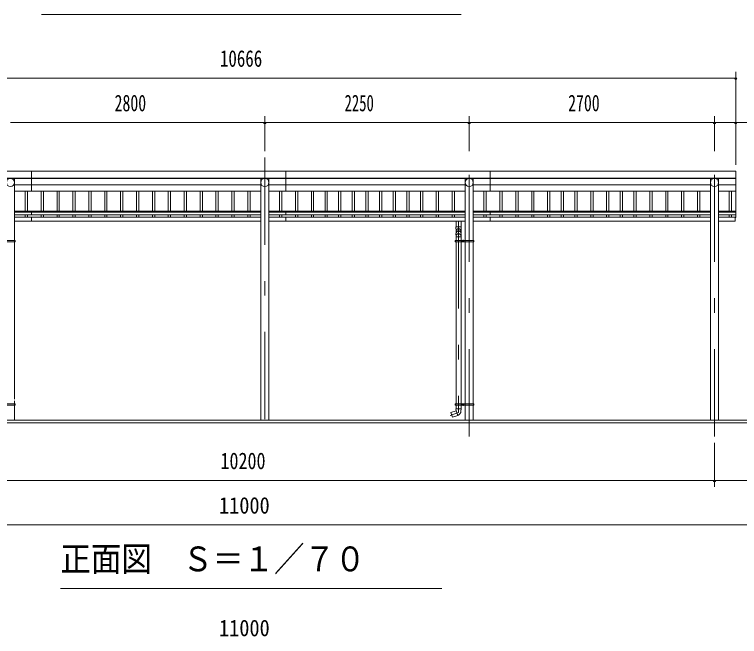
# Model space of a CAD drawing. Units: millimetres, scale not verified, with parts at other scales. Extents: x -31547 to 31550, y -14700 to 14700.
# Drawn here: x -4586 to 3394, y 774 to 7623 of the extents above; entities that cross this region are included whole.
import ezdxf
from ezdxf.enums import TextEntityAlignment as Align

# ---------------------------------------------------------------- set-up
doc = ezdxf.new("R2010")
doc.units = ezdxf.units.MM
doc.header["$LTSCALE"] = 80
doc.linetypes.add('USER3', pattern=[24, 12, -5, 2, -5])
for name, color, linetype, lineweight in [('0-2_1-07BOLD', 7, 'Continuous', 18), ('0-3_1-27CENTER', 3, 'USER3', 18), ('0-4_1-47THIN', 4, 'Continuous', 18), ('0-5_1-57DIM', 3, 'Continuous', 18)]:
    doc.layers.add(name, color=color, linetype=linetype, lineweight=lineweight)
doc.styles.add('ＭＳ ゴシック', font='')
doc.styles.get('ＭＳ ゴシック').set_extended_font_data('MS Gothic')

msp = doc.modelspace()

# ---------------------------------------------------------------- linework, layer by layer
at = {"layer": '0-2_1-07BOLD'}
for p, q in [((-4400.59, 5896.54), (-4400.59, 5678.35)), ((-1600.6, 5678.35), (-1600.6, 5896.54)), ((649.41, 5896.54), (649.41, 5678.35)), ((-7313.59, 5821.4), (3352.4, 5821.4)), ((3352.41, 5817.32), (-7313.59, 5817.32)), ((-4586.04, 5817.32), (-4586.04, 5135.54)), ((-1875.14, 5747.84), (-4586.04, 5747.84)), ((-1875.15, 5817.32), (-1875.15, 3157.54)), ((374.85, 5747.84), (-1786.05, 5747.84)), ((-1786.04, 3157.54), (-1786.04, 5817.32)), ((374.85, 5135.54), (374.85, 5817.32)), ((3074.85, 5747.84), (463.95, 5747.84)), ((463.96, 5817.32), (463.96, 5135.54)), ((3074.86, 3157.54), (3074.86, 5817.32)), ((3163.95, 5817.32), (3163.95, 3157.54)), ((3163.95, 5747.84), (3352.4, 5747.84)), ((-4586.04, 5678.35), (-1875.14, 5678.35)), ((-1786.05, 5678.35), (374.85, 5678.35)), ((463.95, 5678.35), (3074.85, 5678.35)), ((3352.4, 5678.35), (3163.95, 5678.35)), ((-4586.04, 5456.73), (-1875.14, 5456.73)), ((-1875.14, 5446.3), (-4586.04, 5446.3)), ((-4400.59, 5456.73), (-4400.59, 5416.69)), ((-1786.05, 5456.73), (374.85, 5456.73)), ((374.85, 5446.3), (-1786.05, 5446.3)), ((-1600.6, 5416.69), (-1600.6, 5456.73)), ((463.95, 5456.73), (3074.85, 5456.73)), ((3074.85, 5446.3), (463.95, 5446.3)), ((649.41, 5456.73), (649.41, 5416.69)), ((3163.96, 5456.73), (3352.4, 5456.73)), ((3352.4, 5446.3), (3163.96, 5446.3)), ((-4586.04, 5416.69), (-1875.14, 5416.69)), ((-1875.14, 5390.36), (-4586.04, 5390.36)), ((-4400.59, 5390.36), (-4400.59, 5345.36)), ((-1786.05, 5416.69), (374.85, 5416.69)), ((374.85, 5390.36), (-1786.05, 5390.36)), ((-1600.6, 5345.36), (-1600.6, 5390.36)), ((463.95, 5416.69), (3074.85, 5416.69)), ((3074.85, 5390.36), (463.95, 5390.36)), ((649.41, 5390.36), (649.41, 5345.36)), ((3163.95, 5416.69), (3352.4, 5416.69)), ((3347.4, 5387.78), (3352.4, 5387.78)), ((-4586.04, 5345.36), (-1875.14, 5345.36)), ((-1786.05, 5345.36), (374.85, 5345.36)), ((273.89, 5285.74), (273.89, 5345.36)), ((328.89, 5345.36), (328.89, 5285.74)), ((463.95, 5345.36), (3074.85, 5345.36)), ((3163.95, 5345.36), (3347.4, 5345.36)), ((-4586.04, 3386.14), (-4586.04, 5117.54)), ((-4584.46, 5135.54), (-4584.46, 5119.54)), ((-4578.36, 5127.54), (-4584.46, 5127.54)), ((272.29, 5127.54), (266.19, 5127.54)), ((272.29, 5119.54), (272.29, 5135.54)), ((273.89, 5176.09), (328.89, 5176.09)), ((273.89, 3335.54), (273.89, 5119.54)), ((328.89, 5119.54), (328.89, 3335.54)), ((330.49, 5135.54), (330.49, 5119.54)), ((373.24, 5135.54), (373.24, 5119.54)), ((374.85, 5119.54), (374.85, 3335.54)), ((374.85, 3386.14), (374.85, 5117.54)), ((463.95, 5119.54), (463.95, 3335.54)), ((463.96, 3386.14), (463.96, 5117.54)), ((465.54, 5135.54), (465.54, 5119.54)), ((471.64, 5127.54), (465.54, 5127.54)), ((-4586.04, 3335.54), (-4586.04, 3370.14)), ((374.85, 3335.54), (374.85, 3370.14)), ((463.96, 3335.54), (463.96, 3370.14)), ((-4586.04, 3319.54), (-4586.04, 3157.54)), ((-4584.46, 3335.54), (-4584.46, 3319.54)), ((-4584.46, 3327.54), (-4578.36, 3327.54)), ((272.29, 3327.54), (266.19, 3327.54)), ((272.29, 3319.54), (272.29, 3335.54)), ((330.4, 3282.63), (272.39, 3282.63)), ((273.89, 3282.63), (273.89, 3319.54)), ((330.4, 3282.63), (328.64, 3256.84)), ((328.89, 3319.54), (328.89, 3282.63)), ((330.49, 3335.54), (330.49, 3319.54)), ((373.24, 3319.54), (373.24, 3335.54)), ((374.85, 3319.54), (374.85, 3157.54)), ((374.85, 3157.54), (374.85, 3319.54)), ((463.95, 3157.54), (463.95, 3319.54)), ((463.96, 3319.54), (463.96, 3157.54)), ((465.54, 3335.54), (465.54, 3319.54)), ((465.54, 3327.54), (471.64, 3327.54)), ((292.71, 3208.95), (273.89, 3260.63)), ((-7630.59, 3127.54), (3669.4, 3127.54))]:
    msp.add_line(p, q, dxfattribs=at)
for points in [[(3352.4, 5387.78), (3352.4, 5896.54), (-7313.59, 5896.54), (-7313.59, 5387.78), (-7308.59, 5387.78)], [(3347.4, 5345.36), (3347.4, 5390.36), (3163.95, 5390.36)], [(273.89, 5217.98), (273.89, 5236.07), (271.89, 5285.74), (330.89, 5285.74)], [(330.89, 5285.74), (328.89, 5236.07), (328.89, 5217.97)], [(273.89, 5135.54), (273.89, 5183.03), (271.89, 5208.87)], [(330.89, 5209), (328.89, 5183.03), (328.89, 5135.54)], [(272.4, 3282.63), (273.89, 3260.63), (217.98, 3240.28)], [(217.68, 3239.64), (236.32, 3188.43), (292.42, 3208.85)], [(3519.41, 3157.54), (-7480.59, 3157.54), (-7480.59, 3127.54)]]:
    msp.add_lwpolyline(points, dxfattribs=at)
for points in [[(-4578.36, 5119.54), (-4783.81, 5119.54), (-4783.81, 5135.54), (-4578.36, 5135.54)], [(471.64, 5119.54), (266.19, 5119.54), (266.19, 5135.54), (471.64, 5135.54)], [(346.87, 5130.42), (351.87, 5133.31), (356.87, 5130.42), (356.87, 5124.65), (351.87, 5121.77), (346.87, 5124.65)], [(-4578.36, 3335.54), (-4783.81, 3335.54), (-4783.81, 3319.54), (-4578.36, 3319.54)], [(471.64, 3335.54), (471.64, 3319.54), (266.19, 3319.54), (266.19, 3335.54)], [(356.87, 3330.43), (351.87, 3333.31), (346.87, 3330.43), (346.87, 3324.65), (351.87, 3321.77), (356.87, 3324.65)]]:
    msp.add_lwpolyline(points, close=True, dxfattribs=at)
for centre, radius in [((-4630.59, 5772.78), 44.55), ((-1830.6, 5772.78), 44.55), ((419.4, 5772.78), 44.55), ((3119.4, 5772.78), 44.55), ((351.87, 5127.54), 6.25), ((351.87, 5127.54), 4.9), ((351.87, 3327.54), 6.25), ((351.87, 3327.54), 4.9)]:
    msp.add_circle(centre, radius, dxfattribs=at)
for centre, radius, start, end in [((-4630.59, 5772.09), 44.55, 180, 0), ((-1830.6, 5772.09), 44.55, 180, 0), ((419.4, 5772.09), 44.55, 180, 0), ((3119.4, 5772.09), 44.55, 180, 0), ((301.39, 5207.16), 29.55, 3.56303, 176.43697), ((301.39, 5236.37), 27.55, 3.55867, 176.44133), ((301.39, 5215.66), 27.55, 3.55867, 176.44133), ((301.39, 5182.05), 27.55, 3.55867, 176.44133), ((218.15, 3239.81), 0.5, 109.99921, 200.00122), ((273.77, 3260.59), 55, 289.83269, 356.09424)]:
    msp.add_arc(centre, radius, start, end, dxfattribs=at)
at = {"layer": '0-3_1-27CENTER'}
for p, q in [((-1830.59, 6047.54), (-1830.59, 2977.54)), ((419.41, 2977.54), (419.41, 6047.54)), ((3119.41, 2977.54), (3119.41, 6047.54)), ((301.39, 5345.36), (301.39, 3241.38)), ((364.37, 5127.54), (339.37, 5127.54)), ((351.87, 5115.04), (351.87, 5140.04)), ((364.37, 3327.54), (339.37, 3327.54)), ((351.87, 3315.04), (351.87, 3340.04)), ((301.41, 3241.38), (208.14, 3207.43))]:
    msp.add_line(p, q, dxfattribs=at)
at = {"layer": '0-4_1-47THIN'}
for p, q in [((-4468.09, 5456.73), (-4468.09, 5678.35)), ((-4443.09, 5678.35), (-4443.09, 5456.73)), ((-4293.09, 5678.35), (-4293.09, 5456.73)), ((-4268.09, 5456.73), (-4268.09, 5678.35)), ((-4118.09, 5456.73), (-4118.09, 5678.35)), ((-4093.09, 5678.35), (-4093.09, 5456.73)), ((-3943.09, 5678.35), (-3943.09, 5456.73)), ((-3918.09, 5456.73), (-3918.09, 5678.35)), ((-3768.09, 5456.73), (-3768.09, 5678.35)), ((-3743.09, 5678.35), (-3743.09, 5456.73)), ((-3593.09, 5678.35), (-3593.09, 5456.73)), ((-3568.09, 5456.73), (-3568.09, 5678.35)), ((-3418.09, 5456.73), (-3418.09, 5678.35)), ((-3393.09, 5678.35), (-3393.09, 5456.73)), ((-3243.09, 5678.35), (-3243.09, 5456.73)), ((-3218.09, 5456.73), (-3218.09, 5678.35)), ((-3068.09, 5456.73), (-3068.09, 5678.35)), ((-3043.09, 5678.35), (-3043.09, 5456.73)), ((-2893.09, 5678.35), (-2893.09, 5456.73)), ((-2868.09, 5456.73), (-2868.09, 5678.35)), ((-2718.09, 5456.73), (-2718.09, 5678.35)), ((-2693.09, 5678.35), (-2693.09, 5456.73)), ((-2543.09, 5678.35), (-2543.09, 5456.73)), ((-2518.09, 5456.73), (-2518.09, 5678.35)), ((-2368.09, 5456.73), (-2368.09, 5678.35)), ((-2343.09, 5678.35), (-2343.09, 5456.73)), ((-2193.09, 5678.35), (-2193.09, 5456.73)), ((-2168.09, 5456.73), (-2168.09, 5678.35)), ((-2018.09, 5456.73), (-2018.09, 5678.35)), ((-1993.09, 5678.35), (-1993.09, 5456.73)), ((-1668.09, 5678.35), (-1668.09, 5456.73)), ((-1643.09, 5456.73), (-1643.09, 5678.35)), ((-1493.09, 5456.73), (-1493.09, 5678.35)), ((-1468.09, 5678.35), (-1468.09, 5456.73)), ((-1318.09, 5678.35), (-1318.09, 5456.73)), ((-1293.09, 5456.73), (-1293.09, 5678.35)), ((-1168.09, 5456.73), (-1168.09, 5678.35)), ((-1143.09, 5678.35), (-1143.09, 5456.73)), ((-1018.09, 5678.35), (-1018.09, 5456.73)), ((-993.09, 5456.73), (-993.09, 5678.35)), ((-868.09, 5456.73), (-868.09, 5678.35)), ((-843.09, 5678.35), (-843.09, 5456.73)), ((-718.09, 5678.35), (-718.09, 5456.73)), ((-693.09, 5456.73), (-693.09, 5678.35)), ((-568.09, 5456.73), (-568.09, 5678.35)), ((-543.09, 5678.35), (-543.09, 5456.73)), ((-418.09, 5678.35), (-418.09, 5456.73)), ((-393.09, 5456.73), (-393.09, 5678.35)), ((-268.09, 5456.73), (-268.09, 5678.35)), ((-243.09, 5678.35), (-243.09, 5456.73)), ((-118.1, 5678.35), (-118.1, 5456.73)), ((-93.09, 5456.73), (-93.09, 5678.35)), ((56.9, 5456.73), (56.9, 5678.35)), ((81.91, 5678.35), (81.91, 5456.73)), ((231.91, 5678.35), (231.91, 5456.73)), ((256.91, 5456.73), (256.91, 5678.35)), ((581.91, 5456.73), (581.91, 5678.35)), ((606.91, 5678.35), (606.91, 5456.73)), ((756.91, 5678.35), (756.91, 5456.73)), ((781.91, 5456.73), (781.91, 5678.35)), ((931.91, 5456.73), (931.91, 5678.35)), ((956.91, 5678.35), (956.91, 5456.73)), ((1106.9, 5678.35), (1106.9, 5456.73)), ((1131.91, 5456.73), (1131.91, 5678.35)), ((1281.9, 5456.73), (1281.9, 5678.35)), ((1306.9, 5678.35), (1306.9, 5456.73)), ((1431.91, 5678.35), (1431.91, 5456.73)), ((1456.91, 5456.73), (1456.91, 5678.35)), ((1581.9, 5456.73), (1581.9, 5678.35)), ((1606.9, 5678.35), (1606.9, 5456.73)), ((1756.91, 5678.35), (1756.91, 5456.73)), ((1781.91, 5456.73), (1781.91, 5678.35)), ((1931.9, 5456.73), (1931.9, 5678.35)), ((1956.9, 5678.35), (1956.9, 5456.73)), ((2081.91, 5678.35), (2081.91, 5456.73)), ((2106.91, 5456.73), (2106.91, 5678.35)), ((2231.9, 5456.73), (2231.9, 5678.35)), ((2256.9, 5678.35), (2256.9, 5456.73)), ((2406.91, 5678.35), (2406.91, 5456.73)), ((2431.91, 5456.73), (2431.91, 5678.35)), ((2581.91, 5456.73), (2581.91, 5678.35)), ((2606.91, 5678.35), (2606.91, 5456.73)), ((2756.9, 5678.35), (2756.9, 5456.73)), ((2781.91, 5456.73), (2781.91, 5678.35)), ((2931.9, 5456.73), (2931.9, 5678.35)), ((2956.91, 5678.35), (2956.91, 5456.73)), ((3281.91, 5678.35), (3281.91, 5456.73)), ((3306.9, 5456.73), (3306.9, 5678.35)), ((-4468.09, 5390.36), (-4468.09, 5416.69)), ((-4443.09, 5416.69), (-4443.09, 5390.36)), ((-4293.09, 5416.69), (-4293.09, 5390.36)), ((-4268.09, 5390.36), (-4268.09, 5416.69)), ((-4118.09, 5390.36), (-4118.09, 5416.69)), ((-4093.09, 5416.69), (-4093.09, 5390.36)), ((-3943.09, 5416.69), (-3943.09, 5390.36)), ((-3918.09, 5390.36), (-3918.09, 5416.69)), ((-3768.09, 5390.36), (-3768.09, 5416.69)), ((-3743.09, 5416.69), (-3743.09, 5390.36)), ((-3593.09, 5416.69), (-3593.09, 5390.36)), ((-3568.09, 5390.36), (-3568.09, 5416.69)), ((-3418.09, 5390.36), (-3418.09, 5416.69)), ((-3393.09, 5416.69), (-3393.09, 5390.36)), ((-3243.09, 5416.69), (-3243.09, 5390.36)), ((-3218.09, 5390.36), (-3218.09, 5416.69)), ((-3068.09, 5390.36), (-3068.09, 5416.69)), ((-3043.09, 5416.69), (-3043.09, 5390.36)), ((-2893.09, 5416.69), (-2893.09, 5390.36)), ((-2868.09, 5390.36), (-2868.09, 5416.69)), ((-2718.09, 5390.36), (-2718.09, 5416.69)), ((-2693.09, 5416.69), (-2693.09, 5390.36)), ((-2543.09, 5416.69), (-2543.09, 5390.36)), ((-2518.09, 5390.36), (-2518.09, 5416.69)), ((-2368.09, 5390.36), (-2368.09, 5416.69)), ((-2343.09, 5416.69), (-2343.09, 5390.36)), ((-2193.09, 5416.69), (-2193.09, 5390.36)), ((-2168.09, 5390.36), (-2168.09, 5416.69)), ((-2018.09, 5390.36), (-2018.09, 5416.69)), ((-1993.09, 5416.69), (-1993.09, 5390.36)), ((-1668.09, 5416.69), (-1668.09, 5390.36)), ((-1643.09, 5390.36), (-1643.09, 5416.69)), ((-1493.09, 5390.36), (-1493.09, 5416.69)), ((-1468.09, 5416.69), (-1468.09, 5390.36)), ((-1318.09, 5416.69), (-1318.09, 5390.36)), ((-1293.09, 5390.36), (-1293.09, 5416.69)), ((-1168.09, 5390.36), (-1168.09, 5416.69)), ((-1143.09, 5416.69), (-1143.09, 5390.36)), ((-1018.09, 5416.69), (-1018.09, 5390.36)), ((-993.09, 5390.36), (-993.09, 5416.69)), ((-868.09, 5390.36), (-868.09, 5416.69)), ((-843.09, 5416.69), (-843.09, 5390.36)), ((-718.09, 5416.69), (-718.09, 5390.36)), ((-693.09, 5390.36), (-693.09, 5416.69)), ((-568.09, 5390.36), (-568.09, 5416.69)), ((-543.09, 5416.69), (-543.09, 5390.36)), ((-418.09, 5416.69), (-418.09, 5390.36)), ((-393.09, 5390.36), (-393.09, 5416.69)), ((-268.09, 5390.36), (-268.09, 5416.69)), ((-243.09, 5416.69), (-243.09, 5390.36)), ((-118.1, 5416.69), (-118.1, 5390.36)), ((-93.09, 5390.36), (-93.09, 5416.69)), ((56.9, 5390.36), (56.9, 5416.69)), ((81.91, 5416.69), (81.91, 5390.36)), ((231.91, 5416.69), (231.91, 5390.36)), ((256.91, 5390.36), (256.91, 5416.69)), ((581.91, 5390.36), (581.91, 5416.69)), ((606.91, 5416.69), (606.91, 5390.36)), ((756.91, 5416.69), (756.91, 5390.36)), ((781.91, 5390.36), (781.91, 5416.69)), ((931.91, 5390.36), (931.91, 5416.69)), ((956.91, 5416.69), (956.91, 5390.36)), ((1106.9, 5416.69), (1106.9, 5390.36)), ((1131.91, 5390.36), (1131.91, 5416.69)), ((1281.9, 5390.36), (1281.9, 5416.69)), ((1306.9, 5416.69), (1306.9, 5390.36)), ((1431.91, 5416.69), (1431.91, 5390.36)), ((1456.91, 5390.36), (1456.91, 5416.69)), ((1581.9, 5390.36), (1581.9, 5416.69)), ((1606.9, 5416.69), (1606.9, 5390.36)), ((1756.91, 5416.69), (1756.91, 5390.36)), ((1781.91, 5390.36), (1781.91, 5416.69)), ((1931.9, 5390.36), (1931.9, 5416.69)), ((1956.9, 5416.69), (1956.9, 5390.36)), ((2081.91, 5416.69), (2081.91, 5390.36)), ((2106.91, 5390.36), (2106.91, 5416.69)), ((2231.9, 5390.36), (2231.9, 5416.69)), ((2256.9, 5416.69), (2256.9, 5390.36)), ((2406.91, 5416.69), (2406.91, 5390.36)), ((2431.91, 5390.36), (2431.91, 5416.69)), ((2581.91, 5390.36), (2581.91, 5416.69)), ((2606.91, 5416.69), (2606.91, 5390.36)), ((2756.9, 5416.69), (2756.9, 5390.36)), ((2781.91, 5390.36), (2781.91, 5416.69)), ((2931.9, 5390.36), (2931.9, 5416.69)), ((2956.91, 5416.69), (2956.91, 5390.36)), ((3281.91, 5416.69), (3281.91, 5390.36)), ((3306.9, 5390.36), (3306.9, 5416.69))]:
    msp.add_line(p, q, dxfattribs=at)
at = {"layer": '0-5_1-57DIM'}
for p, q in [((-4290.59, 7622.54), (329.41, 7622.54)), ((3352.4, 5966.54), (3352.4, 6992.54)), ((-7313.59, 6922.54), (3352.4, 6922.54)), ((3366.4, 6922.54), (3338.4, 6922.54)), ((-1830.59, 6502.54), (-1830.59, 6117.54)), ((419.41, 6117.54), (419.41, 6502.54)), ((3119.41, 6117.54), (3119.41, 6502.54)), ((-4630.59, 6432.54), (-1830.59, 6432.54)), ((-1816.59, 6432.54), (-1844.59, 6432.54)), ((-1830.59, 6432.54), (419.41, 6432.54)), ((433.41, 6432.54), (405.41, 6432.54)), ((419.41, 6432.54), (3119.41, 6432.54)), ((3133.41, 6432.54), (3105.41, 6432.54)), ((3119.41, 6432.54), (3352.4, 6432.54)), ((3366.4, 6432.54), (3338.4, 6432.54)), ((3352.4, 6432.54), (3901.9, 6432.54)), ((3119.41, 2422.54), (3119.41, 2907.54)), ((-7080.59, 2492.54), (3119.41, 2492.54)), ((3133.41, 2492.54), (3105.41, 2492.54)), ((3119.41, 2492.54), (3519.41, 2492.54)), ((-7480.59, 2002.54), (3519.41, 2002.54)), ((119.41, 1302.54), (-4080.59, 1302.54))]:
    msp.add_line(p, q, dxfattribs=at)
for centre in [(3352.4, 6922.54), (-1830.59, 6432.54), (419.41, 6432.54), (3119.41, 6432.54), (3352.4, 6432.54), (3119.41, 2492.54)]:
    msp.add_arc(centre, 14, 180, 0, dxfattribs=at)

# ---------------------------------------------------------------- texts
at = {"layer": '0-5_1-57DIM', "color": 7, "style": 'ＭＳ ゴシック'}
for s, height, width, p in [('10666', 182.3, 0.75, (-2324.47, 6992.54)), ('2800', 182.3, 0.7, (-3484.37, 6502.54)), ('2250', 182.3, 0.65, (-952.95, 6502.54)), ('2700', 182.3, 0.7, (1508.16, 6502.54)), ('10200', 182.3, 0.8, (-2319.02, 2562.54)), ('11000', 182.3, 0.9, (-2334.86, 2072.54)), ('正面図\u3000Ｓ＝１／７０', 273.5, 0.9, (-4080.59, 1409.85)), ('11000', 182.3, 0.9, (-2334.85, 722.54))]:
    msp.add_text(s, height=height, dxfattribs=dict(at, width=width)).set_placement(p, align=Align.BOTTOM_LEFT)

doc.saveas('drawing.dxf')
